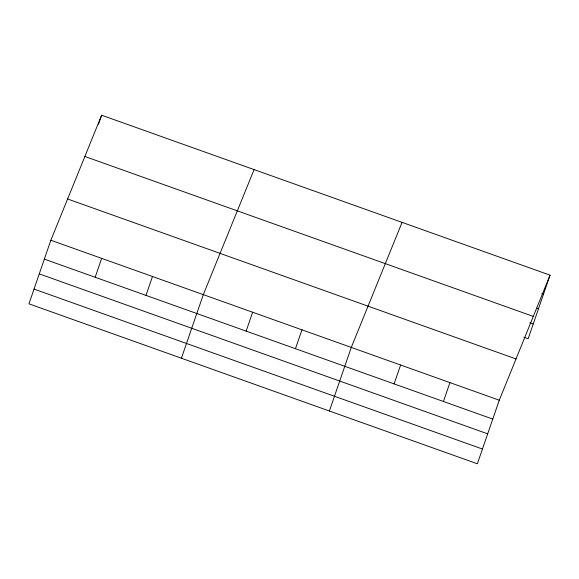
<?xml version="1.0" encoding="UTF-8"?>
<svg xmlns="http://www.w3.org/2000/svg" width="579" height="579" viewBox="0 0 579 579"><rect width="100%" height="100%" fill="white"/><g stroke="black" fill="none" stroke-linecap="round" stroke-linejoin="round"><path stroke-width="0.87" d="M50.843 240.249L28.95 303.837L477.371 463.793L499.272 400.205L550.05 275.163L101.629 115.207L50.843 240.249L499.272 400.205M98.517 124.239L101.629 115.207M95.166 277.261L101.665 258.379M145.988 295.384L152.487 276.509M181.415 358.22L203.309 294.639L254.087 169.596M246.133 331.108L252.632 312.233M295.464 348.703L301.963 329.827M329.393 411.003L351.287 347.422L402.072 222.379M394.118 383.891L400.617 365.016M443.442 401.486L449.941 382.61M550.05 275.163L528.157 338.751L523.901 337.231M541.85 293.437L543.551 294.038M536.769 308.187L538.47 308.795M84.867 156.475L533.295 316.423M529.836 322.778L533.237 323.994M67.605 198.988L516.027 358.944M44.344 259.131L492.765 419.08M39.263 273.881L487.692 433.837M34.031 289.087L482.452 449.036"/></g></svg>
